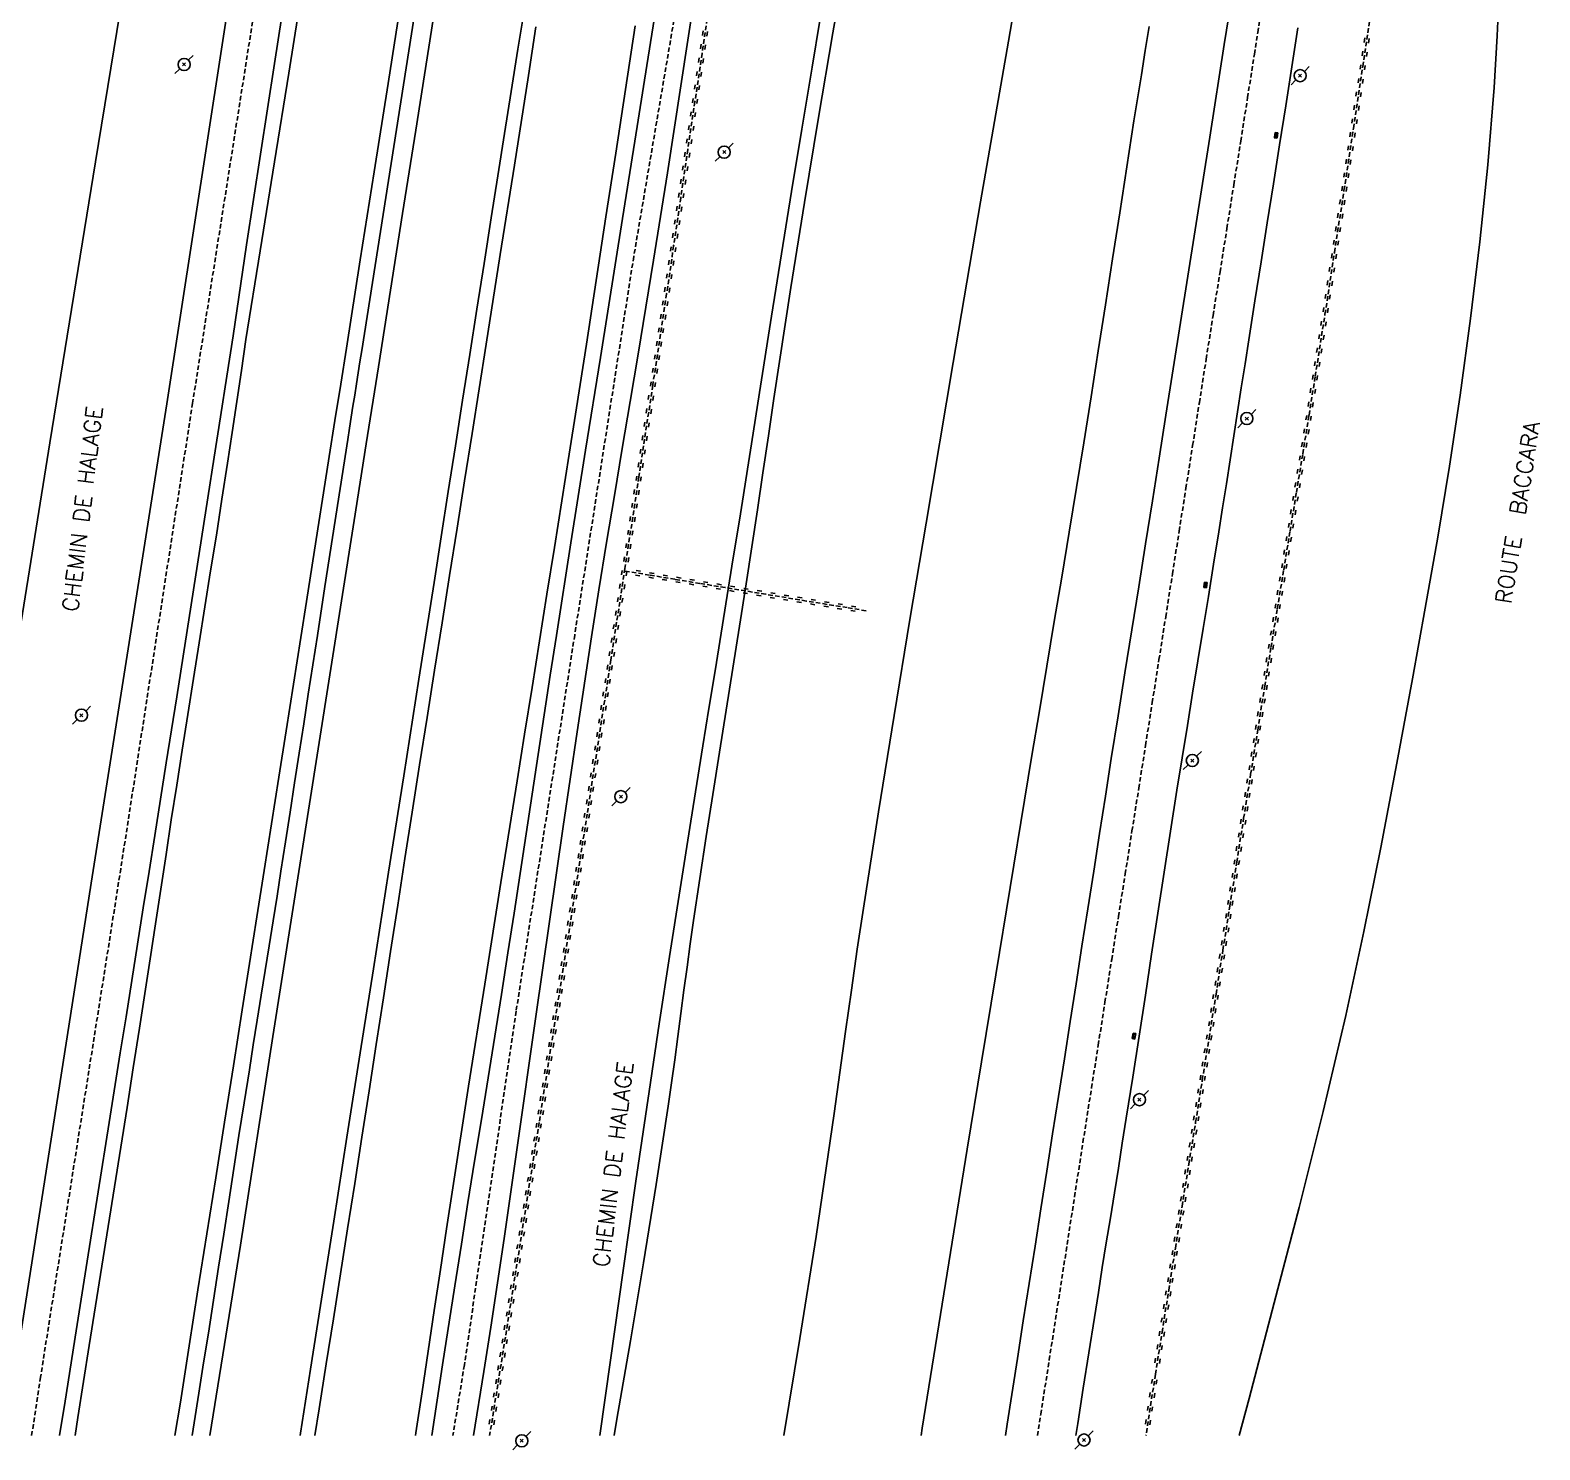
# Model space of a CAD drawing. Header units: millimetres. Extents: x 139000 to 140000, y 142998 to 144000.
# Drawn here: x 139558.8 to 139724.8, y 142998.4 to 143154.5 of the extents above; entities that cross this region are included whole.
import ezdxf

# ---------------------------------------------------------------- set-up
doc = ezdxf.new("R2010")
doc.units = ezdxf.units.MM
doc.linetypes.add('DASHED', pattern=[0.75, 0.5, -0.25])
doc.layers.get('0').update_dxf_attribs({"linetype": 'CONTINUOUS'})
for name, color, linetype in [('W0001', 6, 'DASHED'), ('W0008', 7, 'CONTINUOUS'), ('W0211', 2, 'CONTINUOUS'), ('W0214', 2, 'CONTINUOUS'), ('W0220', 5, 'DASHED'), ('W0333', 7, 'CONTINUOUS'), ('W0401', 7, 'CONTINUOUS'), ('W0473', 7, 'CONTINUOUS'), ('W0700', 7, 'CONTINUOUS'), ('W0989', 7, 'CONTINUOUS')]:
    doc.layers.add(name, color=color, linetype=linetype)
doc.styles.get("Standard").update_dxf_attribs({"font": 'romans.shx', "width": 0.85})

# ---------------------------------------------------------------- blocks, each defined once
blk = doc.blocks.new('T473')
for p, q in [((-0.166667, 0.166667), (0.166667, -0.166667)), ((-0.166667, -0.166667), (0.166667, 0.166667)), ((0.500001, 0.500001), (1.000002, 1.000002)), ((-1.000002, -1.000002), (-0.500001, -0.500001))]:
    blk.add_line(p, q)
blk.add_ellipse((0, 0), major_axis=(0.471405, 0.471405), ratio=1, start_param=5.4977871438, end_param=11.780972451)
blk = doc.blocks.new('T401')
for p, q in [((-0.3, 0.3), (0, 0.3)), ((-0.3, -0.25), (-0.3, 0.3)), ((-0.3, 0.15), (0, 0.15)), ((-0.3, 0), (0, 0)), ((0, 0.3), (0, -0.25)), ((-0.3, -0.15), (0, -0.15)), ((-0.3, -0.25), (-0.3, -0.3)), ((-0.3, -0.3), (0, -0.3)), ((0, -0.3), (0, -0.25))]:
    blk.add_line(p, q)
blk = doc.blocks.new('t220o')
at = {"color": 0, "linetype": 'Continuous'}
for p, q in [((-0.25, 0.25), (0.25, 0.25)), ((-0.25, -0.25), (0.25, -0.25))]:
    blk.add_line(p, q, dxfattribs=at)

msp = doc.modelspace()

# ---------------------------------------------------------------- linework, layer by layer
at = {"layer": 'W0001'}
for points in [[(139585.69, 143171), (139584.2, 143161.4), (139576.68, 143113.55), (139568.78, 143062.33), (139559.96, 143006.44), (139558.98, 143000)], [(139632.16, 143171), (139631.86, 143168.93), (139625.18, 143129.65), (139618.69, 143088.03), (139612.25, 143046.66), (139606.56, 143007.78), (139605.3, 143000)], [(139669.57, 143000), (139669.94, 143002.35), (139670.86, 143008.33), (139671.79, 143014.31), (139672.72, 143020.29), (139673.64, 143026.27), (139674.57, 143032.25), (139675.51, 143038.23), (139676.25, 143042.94), (139676.99, 143047.65), (139677.73, 143052.36), (139678.47, 143057.07), (139679.22, 143061.78), (139679.96, 143066.49), (139680.71, 143071.19), (139681.45, 143075.9), (139682.19, 143080.62), (139682.93, 143085.33), (139683.67, 143090.04), (139684.41, 143094.75), (139685.15, 143099.47), (139685.89, 143104.18), (139686.63, 143108.89), (139687.37, 143113.6), (139688.12, 143118.39), (139688.88, 143123.18), (139689.64, 143127.97), (139690.4, 143132.76), (139691.16, 143137.55), (139691.92, 143142.34), (139692.67, 143147.13), (139693.42, 143151.92), (139693.79, 143154.3), (139694.15, 143156.69)]]:
    msp.add_lwpolyline(points, dxfattribs=at)
at = {"layer": 'W0008'}
for points in [[(139582.77, 143171), (139581.29, 143161.78), (139573.85, 143113.48), (139565.64, 143061.44), (139557.05, 143006.59), (139556.01, 143000)], [(139607.56, 143000), (139608.71, 143007.06), (139609.48, 143011.93), (139610.21, 143016.8), (139610.93, 143021.68), (139611.63, 143026.56), (139612.32, 143031.44), (139613.01, 143036.32), (139613.71, 143041.2), (139614.42, 143046.08), (139615.93, 143056.52), (139617.43, 143066.97), (139618.95, 143077.41), (139620.53, 143087.84), (139621.35, 143093.02), (139622.19, 143098.2), (139623.05, 143103.38), (139623.92, 143108.56), (139624.79, 143113.73), (139625.66, 143118.91), (139626.52, 143124.09), (139627.36, 143129.27), (139628.88, 143138.85), (139630.36, 143148.44), (139631.84, 143158.03)], [(139666.04, 143000), (139666.24, 143001.27), (139667.37, 143008.5), (139668.01, 143012.61), (139668.66, 143016.73), (139669.3, 143020.84), (139669.95, 143024.96), (139670.59, 143029.08), (139671.24, 143033.19), (139671.89, 143037.31), (139672.53, 143041.42), (139673.18, 143045.55), (139673.82, 143049.68), (139674.46, 143053.81), (139675.11, 143057.94), (139675.75, 143062.07), (139676.4, 143066.2), (139677.04, 143070.32), (139677.69, 143074.45), (139678.44, 143079.17), (139679.19, 143083.89), (139679.94, 143088.62), (139680.7, 143093.34), (139681.45, 143098.06), (139682.2, 143102.78), (139682.96, 143107.5), (139683.7, 143112.22), (139685.31, 143122.41), (139686.92, 143132.59), (139688.52, 143142.78), (139690.11, 143152.97), (139690.82, 143157.47)], [(139673.79, 143000), (139674, 143001.33), (139674.61, 143005.23), (139675.22, 143009.12), (139675.83, 143013.01), (139676.27, 143015.74), (139676.7, 143018.48), (139677.14, 143021.22), (139677.59, 143023.95), (139678.03, 143026.69), (139678.47, 143029.42), (139678.9, 143032.16), (139679.33, 143034.9), (139680.04, 143039.41), (139680.74, 143043.92), (139681.43, 143048.43), (139682.12, 143052.94), (139682.81, 143057.45), (139683.5, 143061.96), (139684.2, 143066.47), (139684.91, 143070.98), (139685.47, 143074.53), (139686.05, 143078.09), (139686.63, 143081.64), (139687.21, 143085.19), (139687.79, 143088.74), (139688.36, 143092.29), (139688.94, 143095.84), (139689.51, 143099.39), (139689.93, 143102.03), (139690.34, 143104.67), (139690.75, 143107.3), (139691.16, 143109.94), (139691.57, 143112.58), (139691.98, 143115.22), (139692.39, 143117.85), (139692.8, 143120.49), (139693.48, 143124.78), (139694.15, 143129.07), (139694.83, 143133.36), (139695.51, 143137.65), (139696.19, 143141.94), (139696.86, 143146.23), (139697.53, 143150.53), (139698.2, 143154.82)]]:
    msp.add_lwpolyline(points, dxfattribs=at)
at = {"layer": 'W0211'}
for points in [[(139571.05, 143171), (139566.02, 143140.09), (139560.98, 143109.18), (139556.02, 143078.26), (139551.22, 143047.31), (139550.15, 143040.17), (139549.12, 143033.02), (139548.12, 143025.87), (139547.13, 143018.71), (139546.14, 143011.56), (139545.13, 143004.4), (139544.5, 143000)], [(139691.76, 143000), (139692.85, 143004.08), (139695.6, 143014.59), (139698.34, 143025.1), (139700.99, 143035.63), (139703.47, 143046.21), (139705.46, 143055.43), (139707.32, 143064.69), (139709.08, 143073.96), (139710.79, 143083.24), (139712.21, 143091.01), (139713.58, 143098.79), (139714.88, 143106.59), (139716.05, 143114.41), (139717.18, 143122.84), (139718.2, 143131.29), (139719.09, 143139.76), (139719.79, 143148.24), (139720.13, 143153.92), (139720.37, 143159.62), (139720.52, 143165.31), (139720.63, 143171)], [(139621.45, 143000), (139622.61, 143008.31), (139624, 143018.16), (139625.42, 143028), (139626.87, 143037.84), (139627.99, 143045.27), (139629.13, 143052.7), (139630.29, 143060.13), (139631.46, 143067.56), (139632.12, 143071.7), (139632.78, 143075.84), (139633.45, 143079.97), (139634.12, 143084.11), (139634.8, 143088.25), (139635.47, 143092.38), (139636.13, 143096.52), (139636.8, 143100.66), (139637.24, 143103.46), (139637.68, 143106.27), (139638.12, 143109.08), (139638.56, 143111.89), (139639, 143114.69), (139639.44, 143117.5), (139639.88, 143120.31), (139640.33, 143123.11), (139641.43, 143129.96), (139642.54, 143136.8), (139643.66, 143143.65), (139644.79, 143150.49), (139645.63, 143155.62)], [(139656.79, 143000), (139656.91, 143000.81), (139658.55, 143011.04), (139660.19, 143021.26), (139661.84, 143031.49), (139663.4, 143041.09), (139664.98, 143050.68), (139666.57, 143060.27), (139668.15, 143069.87), (139668.96, 143074.78), (139669.78, 143079.69), (139670.6, 143084.6), (139671.42, 143089.51), (139672.24, 143094.42), (139673.05, 143099.34), (139673.86, 143104.25), (139674.66, 143109.16), (139675.46, 143114.22), (139676.26, 143119.28), (139677.04, 143124.33), (139677.83, 143129.39), (139678.61, 143134.45), (139679.39, 143139.51), (139680.18, 143144.57), (139680.99, 143149.63), (139681.41, 143152.3), (139681.84, 143154.97)]]:
    msp.add_lwpolyline(points, dxfattribs=at)
at = {"layer": 'W0214'}
for points in [[(139669.44, 143171), (139666.37, 143153.34), (139663.32, 143135.68), (139660.3, 143118.01), (139657.32, 143100.34), (139655.55, 143089.76), (139653.81, 143079.18), (139652.1, 143068.6), (139650.44, 143058), (139649.76, 143053.49), (139649.11, 143048.98), (139648.47, 143044.46), (139647.84, 143039.95), (139647.21, 143035.43), (139646.57, 143030.92), (139645.91, 143026.41), (139645.22, 143021.9), (139643.44, 143010.69), (139641.67, 143000)], [(139648.73, 143163.56), (139647.07, 143154.25), (139645.49, 143144.93), (139643.96, 143135.6), (139642.47, 143126.27), (139641.83, 143122.19), (139641.2, 143118.12), (139640.59, 143114.04), (139639.98, 143109.96), (139639.38, 143105.89), (139638.77, 143101.81), (139638.16, 143097.73), (139637.54, 143093.66), (139636.82, 143089.03), (139636.09, 143084.4), (139635.35, 143079.77), (139634.61, 143075.15), (139633.87, 143070.52), (139633.15, 143065.89), (139632.44, 143061.26), (139631.75, 143056.63), (139631.39, 143054.08), (139631.04, 143051.53), (139630.7, 143048.98), (139630.37, 143046.43), (139630.04, 143043.88), (139629.7, 143041.33), (139629.35, 143038.79), (139628.98, 143036.24), (139627.65, 143027.62), (139626.27, 143019.01), (139624.82, 143010.41), (139623.32, 143001.82)], [(139623.32, 143001.82), (139623.03, 143000)]]:
    msp.add_lwpolyline(points, dxfattribs=at)
at = {"layer": 'W0220'}
for points in [[(139635.53, 143171), (139635.41, 143170.21), (139635.29, 143169.42), (139635.17, 143168.63), (139635.05, 143167.84), (139634.25, 143162.56), (139633.47, 143157.27), (139632.69, 143151.99), (139631.91, 143146.7), (139631.13, 143141.42), (139630.36, 143136.13), (139629.57, 143130.84), (139628.79, 143125.56), (139627.27, 143115.5), (139625.75, 143105.43), (139624.21, 143095.37), (139622.67, 143085.31), (139620.06, 143068.35), (139617.43, 143051.39), (139614.78, 143034.43), (139612.12, 143017.48), (139610.59, 143007.83), (139609.34, 143000)], [(139682.54, 143006.75), (139683.27, 143011.38), (139684, 143016), (139684.73, 143020.62), (139685.47, 143025.24), (139686.21, 143029.86), (139686.96, 143034.48), (139687.69, 143039.1), (139688.43, 143043.72), (139689.2, 143048.55), (139689.96, 143053.39), (139690.72, 143058.23), (139691.48, 143063.06), (139692.24, 143067.9), (139693.01, 143072.73), (139693.78, 143077.57), (139694.55, 143082.4), (139695.24, 143086.67), (139695.94, 143090.93), (139696.64, 143095.19), (139697.34, 143099.45), (139698.04, 143103.71), (139698.74, 143107.97), (139699.43, 143112.23), (139700.11, 143116.5), (139701.18, 143123.31), (139702.23, 143130.12), (139703.27, 143136.93), (139704.31, 143143.75), (139705.34, 143150.56), (139706.37, 143157.38)], [(139650.72, 143090.71), (139648.65, 143091.05), (139644.17, 143091.78), (139639.7, 143092.52), (139635.23, 143093.26), (139632.46, 143093.71), (139629.7, 143094.17), (139626.93, 143094.63), (139624.17, 143095.08)], [(139682.54, 143006.75), (139681.49, 143000)]]:
    msp.add_lwpolyline(points, dxfattribs=at)
at = {"layer": 'W0333'}
for points in [[(139605.51, 143171), (139604.08, 143161.85), (139602.65, 143152.7), (139601.21, 143143.55), (139599.77, 143134.4), (139598.44, 143125.96), (139597.11, 143117.52), (139595.78, 143109.08), (139594.45, 143100.64)], [(139578.57, 143000), (139581.95, 143020.95), (139585.5, 143043.88), (139590.47, 143075.52), (139594.45, 143100.64)]]:
    msp.add_lwpolyline(points, dxfattribs=at)
at = {"layer": 'W0700'}
for points in [[(139588.79, 143171), (139588.39, 143168.47), (139587.99, 143165.94), (139587.6, 143163.4), (139587.21, 143160.87), (139585.67, 143150.89), (139584.13, 143140.92), (139582.62, 143130.94), (139581.13, 143120.95)], [(139582.53, 143120.54), (139584.11, 143130.3), (139585.68, 143140.06), (139587.25, 143149.83), (139588.8, 143159.59), (139589.25, 143162.44), (139589.7, 143165.29), (139590.15, 143168.15), (139590.6, 143171)], [(139601.65, 143171), (139601.16, 143167.84), (139600.67, 143164.68), (139600.18, 143161.52), (139599.69, 143158.36), (139598.17, 143148.67), (139596.65, 143138.98), (139595.12, 143129.29), (139593.59, 143119.6)], [(139595.27, 143119.31), (139603.39, 143171)], [(139602.98, 143000), (139604.17, 143007.77), (139605.51, 143016.47), (139606.23, 143021.05), (139606.95, 143025.63), (139607.69, 143030.2), (139608.43, 143034.78), (139609.17, 143039.35), (139609.9, 143043.92), (139610.63, 143048.5), (139611.35, 143053.08), (139612.03, 143057.44), (139612.7, 143061.8), (139613.36, 143066.17), (139614.02, 143070.54), (139614.68, 143074.9), (139615.34, 143079.27), (139616.01, 143083.63), (139616.68, 143087.99), (139618.28, 143098.19), (139619.89, 143108.38), (139621.51, 143118.57), (139623.13, 143128.76), (139623.93, 143133.83), (139624.74, 143138.9), (139625.54, 143143.97), (139626.35, 143149.04), (139627.16, 143154.1), (139627.96, 143159.17)], [(139613.19, 143157.09), (139612.45, 143152.46), (139611.72, 143147.82), (139610.98, 143143.19), (139610.24, 143138.55), (139609.51, 143133.91), (139608.72, 143128.9), (139607.94, 143123.89), (139607.15, 143118.87), (139606.36, 143113.86), (139605.58, 143108.84), (139604.79, 143103.83), (139604.01, 143098.82), (139603.22, 143093.8), (139601.56, 143083.19), (139599.89, 143072.57), (139598.22, 143061.96), (139596.55, 143051.35), (139595.1, 143042.09), (139593.64, 143032.84), (139592.19, 143023.58), (139590.73, 143014.33)], [(139590.13, 143000), (139590.6, 143002.96), (139591.38, 143007.91), (139592.16, 143012.86), (139592.94, 143017.81), (139593.72, 143022.76), (139594.5, 143027.71), (139595.29, 143032.81), (139596.08, 143037.92), (139596.87, 143043.02), (139597.66, 143048.13), (139598.45, 143053.24), (139599.24, 143058.34), (139600.03, 143063.45), (139600.83, 143068.55), (139601.64, 143073.76), (139602.46, 143078.97), (139603.29, 143084.17), (139604.11, 143089.38), (139604.93, 143094.58), (139605.76, 143099.79), (139606.58, 143105), (139607.4, 143110.2), (139608.96, 143120.04), (139610.51, 143129.88), (139612.06, 143139.72), (139613.6, 143149.56), (139614.43, 143154.92)], [(139625.35, 143155.01), (139624.27, 143148.02), (139623.2, 143141.02), (139622.13, 143134.02), (139621.06, 143127.03), (139619.98, 143120.03), (139618.89, 143113.04), (139618.09, 143107.91), (139617.27, 143102.78), (139616.46, 143097.65), (139615.64, 143092.52), (139614.82, 143087.39), (139614, 143082.26), (139613.18, 143077.14), (139612.36, 143072.01), (139610.58, 143060.82), (139608.8, 143049.63), (139607.03, 143038.43), (139605.29, 143027.24), (139604.6, 143022.75), (139603.92, 143018.27), (139603.25, 143013.78), (139602.58, 143009.29), (139601.91, 143004.81), (139601.24, 143000.32), (139601.19, 143000)], [(139581.13, 143120.95), (139580.44, 143116.49), (139579.74, 143112.04), (139579.04, 143107.58), (139578.35, 143103.12), (139577.21, 143095.83), (139576.07, 143088.55), (139574.94, 143081.26), (139573.79, 143073.98), (139573.16, 143069.99), (139572.53, 143066), (139571.9, 143062.02), (139571.26, 143058.03), (139570.63, 143054.04), (139570, 143050.06), (139569.36, 143046.07), (139568.73, 143042.08), (139567.52, 143034.45), (139566.3, 143026.81), (139565.09, 143019.17), (139563.88, 143011.54), (139562.66, 143003.8), (139562.06, 143000)], [(139563.75, 143000), (139564.07, 143001.99), (139565.32, 143009.93), (139566.01, 143014.29), (139566.7, 143018.65), (139567.39, 143023.01), (139568.09, 143027.37), (139568.78, 143031.73), (139569.47, 143036.09), (139570.15, 143040.45), (139570.84, 143044.82), (139571.43, 143048.63), (139572.01, 143052.45), (139572.6, 143056.27), (139573.18, 143060.09), (139573.76, 143063.91), (139574.34, 143067.72), (139574.93, 143071.54), (139575.52, 143075.36), (139576.14, 143079.3), (139576.77, 143083.25), (139577.4, 143087.19), (139578.03, 143091.14), (139578.66, 143095.08), (139579.29, 143099.02), (139579.91, 143102.97), (139580.52, 143106.92), (139581.04, 143110.32), (139581.54, 143113.73), (139582.04, 143117.13), (139582.53, 143120.54)], [(139593.59, 143119.6), (139592.96, 143115.62), (139592.33, 143111.64), (139591.71, 143107.66), (139591.08, 143103.68), (139590.45, 143099.7), (139589.83, 143095.72), (139589.2, 143091.73), (139588.57, 143087.75), (139587.77, 143082.64), (139586.96, 143077.52), (139586.16, 143072.4), (139585.35, 143067.28), (139584.55, 143062.16), (139583.74, 143057.05), (139582.94, 143051.93), (139582.13, 143046.81), (139581.16, 143040.65), (139580.19, 143034.49), (139579.22, 143028.34), (139578.24, 143022.18), (139577.27, 143016.02), (139576.3, 143009.86), (139575.33, 143003.7), (139574.74, 143000)], [(139576.64, 143000), (139576.86, 143001.4), (139577.37, 143004.69), (139577.89, 143007.99), (139578.41, 143011.28), (139578.97, 143014.9), (139579.53, 143018.52), (139580.1, 143022.14), (139580.66, 143025.76), (139581.22, 143029.38), (139581.78, 143033), (139582.35, 143036.61), (139582.92, 143040.23), (139583.35, 143042.96), (139583.78, 143045.69), (139584.22, 143048.42), (139584.65, 143051.15), (139585.09, 143053.88), (139585.52, 143056.61), (139585.96, 143059.34), (139586.39, 143062.08), (139586.89, 143065.31), (139587.4, 143068.55), (139587.9, 143071.79), (139588.4, 143075.04), (139588.9, 143078.28), (139589.4, 143081.52), (139589.9, 143084.76), (139590.4, 143088), (139591.23, 143093.39), (139592.07, 143098.78), (139592.9, 143104.16), (139593.74, 143109.55), (139593.93, 143110.77), (139594.12, 143111.99), (139594.31, 143113.21), (139594.5, 143114.43), (139594.69, 143115.65), (139594.88, 143116.87), (139595.07, 143118.09), (139595.27, 143119.31)], [(139590.73, 143014.33), (139589.64, 143007.31), (139588.55, 143000.29), (139588.51, 143000)]]:
    msp.add_lwpolyline(points, dxfattribs=at)

# ---------------------------------------------------------------- block references
at = {"layer": 'W0220'}
for p, rotation in [((139632.79, 143152.71), 261.6031954703734), ((139633.01, 143154.19), 261.6031954703734), ((139705.77, 143153.42), 81.36714545490582), ((139632.57, 143151.22), 261.6434754906787), ((139705.55, 143151.94), 81.36714545490582), ((139632.36, 143149.74), 261.6434754906787), ((139705.32, 143150.46), 81.40429699842782), ((139632.14, 143148.26), 261.6434754906787), ((139705.1, 143148.97), 81.40429699842782), ((139631.92, 143146.77), 261.6434754906787), ((139704.65, 143146.01), 81.40429699842782), ((139704.87, 143147.49), 81.40429699842782), ((139631.7, 143145.29), 261.6525426820386), ((139704.42, 143144.52), 81.40429699842782), ((139631.49, 143143.8), 261.6525426820386), ((139704.2, 143143.04), 81.38924560772635), ((139631.27, 143142.32), 261.6525426820386), ((139703.98, 143141.56), 81.38924560772635), ((139630.83, 143139.35), 261.6303969845227), ((139631.05, 143140.84), 261.6303969845227), ((139703.75, 143140.08), 81.38924560772635), ((139630.61, 143137.87), 261.6303969845227), ((139703.53, 143138.59), 81.38924560772635), ((139630.39, 143136.38), 261.6303969845227), ((139703.3, 143137.11), 81.38924560772635), ((139630.17, 143134.9), 261.5827444095613), ((139703.08, 143135.63), 81.32199156206484), ((139629.96, 143133.42), 261.5827444095613), ((139702.85, 143134.14), 81.32199156206484), ((139629.74, 143131.93), 261.5827444095613), ((139702.4, 143131.18), 81.32199156206484), ((139702.62, 143132.66), 81.32199156206484), ((139629.52, 143130.45), 261.5095850114741), ((139702.17, 143129.7), 81.21207171756629), ((139629.29, 143128.97), 261.5095850114741), ((139701.94, 143128.21), 81.21207171756629), ((139629.07, 143127.48), 261.5095850114741), ((139701.71, 143126.73), 81.21207171756629), ((139628.63, 143124.51), 261.4393388016471), ((139628.85, 143126), 261.5095850114741), ((139701.48, 143125.25), 81.21207171756629), ((139628.41, 143123.03), 261.4393388016471), ((139701.25, 143123.77), 81.21207171756629), ((139628.18, 143121.55), 261.4393388016471), ((139701.02, 143122.28), 81.05948642953135), ((139627.96, 143120.06), 261.4393388016471), ((139700.79, 143120.8), 81.05948642953135), ((139627.74, 143118.58), 261.4393388016471), ((139700.32, 143117.84), 81.05948642953135), ((139700.55, 143119.32), 81.05948642953135), ((139627.51, 143117.1), 261.4393388016471), ((139700.09, 143116.36), 80.90834225433633), ((139627.29, 143115.61), 261.4393388016471), ((139699.85, 143114.88), 80.90834225433633), ((139627.06, 143114.13), 261.38399701449), ((139699.61, 143113.39), 80.90834225433633), ((139626.61, 143111.17), 261.38399701449), ((139626.84, 143112.65), 261.38399701449), ((139699.38, 143111.91), 80.79004361931528), ((139626.39, 143109.68), 261.38399701449), ((139699.14, 143110.43), 80.79004361931528), ((139626.17, 143108.2), 261.38399701449), ((139698.9, 143108.95), 80.79004361931528), ((139625.94, 143106.72), 261.38399701449), ((139698.66, 143107.47), 80.70489674030193), ((139625.72, 143105.23), 261.3320978214228), ((139698.17, 143104.51), 80.70489674030193), ((139698.41, 143105.99), 80.70489674030193), ((139625.49, 143103.75), 261.3320978214228), ((139697.93, 143103.03), 80.65290178258036), ((139625.26, 143102.27), 261.3320978214228), ((139697.68, 143101.55), 80.65290178258036), ((139625.04, 143100.78), 261.3320978214228), ((139697.44, 143100.07), 80.65290178258036), ((139624.81, 143099.3), 261.3320978214228), ((139697.2, 143098.59), 80.64034069537033), ((139624.36, 143096.34), 261.3320978214228), ((139624.59, 143097.82), 261.3320978214228), ((139696.95, 143097.11), 80.64034069537033), ((139624.13, 143094.85), 261.2836412239557), ((139625.65, 143094.84), 170.5801050923783), ((139627.13, 143094.59), 170.595519045107), ((139696.71, 143095.63), 80.64034069537033), ((139623.91, 143093.37), 261.2836412239557), ((139628.61, 143094.35), 170.595519045107), ((139630.09, 143094.1), 170.6109347817147), ((139631.57, 143093.86), 170.6109347817147), ((139633.05, 143093.61), 170.6263523048839), ((139634.53, 143093.37), 170.6263523048839), ((139636.01, 143093.13), 170.6417737361824), ((139637.49, 143092.88), 170.6417737361824), ((139696.47, 143094.15), 80.66721361506796), ((139623.68, 143091.89), 261.2836412239557), ((139638.97, 143092.64), 170.6417737361824), ((139640.45, 143092.39), 170.6571997389035), ((139641.93, 143092.15), 170.6571997389035), ((139643.41, 143091.91), 170.6571997389035), ((139644.89, 143091.66), 170.6726291360652), ((139646.37, 143091.42), 170.6726291360652), ((139695.98, 143091.19), 80.66721361506796), ((139696.22, 143092.67), 80.66721361506796), ((139623.45, 143090.41), 261.2836412239557), ((139647.85, 143091.18), 170.6726291360652), ((139649.33, 143090.94), 170.6880619270438), ((139695.74, 143089.71), 80.72723882024981), ((139623.22, 143088.92), 261.2836412239557), ((139695.49, 143088.23), 80.72723882024981), ((139623, 143087.44), 261.2836412239557), ((139695.25, 143086.75), 80.72723882024981), ((139622.77, 143085.96), 261.2836412239557), ((139695.01, 143085.27), 80.82041619512225), ((139622.31, 143082.99), 261.2388374467139), ((139622.54, 143084.47), 261.2388374467139), ((139694.77, 143083.79), 80.82041619512225), ((139622.08, 143081.51), 261.2388374467139), ((139694.54, 143082.31), 80.90725322740774), ((139621.86, 143080.03), 261.2388374467139), ((139694.3, 143080.83), 80.90725322740774), ((139621.63, 143078.54), 261.2388374467139), ((139694.06, 143079.34), 80.90725322740774), ((139621.4, 143077.06), 261.2388374467139), ((139693.59, 143076.38), 80.96778818054041), ((139693.82, 143077.86), 80.90725322740774), ((139621.17, 143075.58), 261.2388374467139), ((139693.35, 143074.9), 80.96778818054041), ((139620.94, 143074.1), 261.2388374467139), ((139693.12, 143073.42), 80.96778818054041), ((139620.71, 143072.61), 261.2388374467139), ((139692.88, 143071.94), 81.01328336931432), ((139620.26, 143069.65), 261.2388374467139), ((139620.48, 143071.13), 261.2388374467139), ((139692.65, 143070.46), 81.01328336931432), ((139620.03, 143068.17), 261.1925618386936), ((139692.41, 143068.97), 81.01328336931432), ((139619.8, 143066.68), 261.1925618386936), ((139692.18, 143067.49), 81.04373877523265), ((139619.57, 143065.2), 261.1925618386936), ((139691.95, 143066.01), 81.04373877523265), ((139619.34, 143063.72), 261.1925618386936), ((139691.48, 143063.05), 81.05663924297944), ((139691.71, 143064.53), 81.04373877523265), ((139619.11, 143062.24), 261.1925618386936), ((139691.25, 143061.57), 81.05663924297944), ((139618.88, 143060.76), 261.1925618386936), ((139691.01, 143060.08), 81.05663924297944), ((139618.65, 143059.27), 261.1925618386936), ((139690.78, 143058.6), 81.05663924297944), ((139618.42, 143057.79), 261.1925618386936), ((139690.55, 143057.12), 81.05198474401422), ((139617.96, 143054.83), 261.1925618386936), ((139618.19, 143056.31), 261.1925618386936), ((139690.31, 143055.64), 81.05198474401422), ((139617.73, 143053.34), 261.1925618386936), ((139690.08, 143054.16), 81.05198474401422), ((139617.5, 143051.86), 261.1925618386936), ((139689.85, 143052.68), 81.0322903861698), ((139617.27, 143050.38), 261.1373568307178), ((139689.38, 143049.71), 81.0322903861698), ((139689.61, 143051.19), 81.0322903861698), ((139617.04, 143048.9), 261.1373568307178), ((139689.14, 143048.23), 80.9975561785109), ((139616.81, 143047.42), 261.1373568307178), ((139688.91, 143046.75), 80.9975561785109), ((139616.58, 143045.93), 261.1373568307178), ((139688.68, 143045.27), 80.9975561785109), ((139616.35, 143044.45), 261.1373568307178), ((139688.44, 143043.79), 80.9975561785109), ((139615.88, 143041.49), 261.1373568307178), ((139616.12, 143042.97), 261.1373568307178), ((139688.2, 143042.3), 80.95403282239315), ((139615.65, 143040.01), 261.1373568307178), ((139687.97, 143040.82), 80.95403282239315), ((139615.42, 143038.52), 261.1373568307178), ((139687.73, 143039.34), 80.95403282239315), ((139615.19, 143037.04), 261.1373568307178), ((139687.5, 143037.86), 80.91500906431344), ((139614.96, 143035.56), 261.1373568307178), ((139687.02, 143034.9), 80.91500906431344), ((139687.26, 143036.38), 80.91500906431344), ((139614.73, 143034.08), 261.073222430944), ((139686.79, 143033.42), 80.89302732731994), ((139614.5, 143032.59), 261.073222430944), ((139686.55, 143031.94), 80.89302732731994), ((139614.26, 143031.11), 261.073222430944), ((139686.31, 143030.45), 80.89302732731994), ((139613.8, 143028.15), 261.073222430944), ((139614.03, 143029.63), 261.073222430944), ((139686.07, 143028.97), 80.88808762320846), ((139613.56, 143026.67), 261.073222430944), ((139685.84, 143027.49), 80.88808762320846), ((139613.33, 143025.19), 261.073222430944), ((139685.6, 143026.01), 80.88808762320846), ((139613.1, 143023.7), 261.073222430944), ((139685.36, 143024.53), 80.90448412087437), ((139612.87, 143022.22), 261.073222430944), ((139684.89, 143021.57), 80.90448412087437), ((139685.12, 143023.05), 80.90448412087437), ((139612.63, 143020.74), 261.073222430944), ((139684.65, 143020.09), 80.94221677103776), ((139612.4, 143019.26), 261.073222430944), ((139684.41, 143018.61), 80.94221677103776), ((139612.17, 143017.78), 261.073222430944), ((139684.18, 143017.12), 80.94221677103776), ((139611.93, 143016.3), 260.9947870925878), ((139683.94, 143015.64), 80.99699132165699), ((139611.46, 143013.33), 260.9947870925878), ((139611.7, 143014.81), 260.9947870925878), ((139683.71, 143014.16), 80.99699132165699), ((139611.23, 143011.85), 260.9947870925878), ((139683.47, 143012.68), 80.99699132165699), ((139610.99, 143010.37), 260.9947870925878), ((139683.24, 143011.2), 81.06880774509004), ((139610.76, 143008.89), 260.9947870925878), ((139682.77, 143008.23), 81.06880774509004), ((139683, 143009.72), 81.06880774509004), ((139610.52, 143007.41), 260.9202840088425), ((139610.29, 143005.92), 260.9202840088425), ((139682.41, 143005.93), 261.2059298475665), ((139610.05, 143004.44), 260.9202840088425), ((139682.18, 143004.45), 261.2059298475665), ((139609.81, 143002.96), 260.9202840088425), ((139681.95, 143002.96), 261.2059298475665), ((139609.58, 143001.48), 260.9202840088425), ((139681.72, 143001.48), 261.2059298475665)]:
    msp.add_blockref('t220o', p, dxfattribs=dict(at, rotation=rotation))
at = {"layer": 'W0401'}
for p, rotation in [((139695.95, 143142.97), 351.0510298003887), ((139688.19, 143093.52), 350.8015067683088), ((139680.33, 143043.91), 351.2481268617204)]:
    msp.add_blockref('T401', p, dxfattribs=dict(at, rotation=rotation))
at = {"layer": 'W0473'}
for p in [(139575.74, 143150.78), (139698.45, 143149.55), (139635.13, 143141.14), (139692.59, 143111.84), (139564.46, 143079.22), (139686.6, 143074.24), (139623.77, 143070.27), (139680.78, 143036.95), (139612.87, 142999.44), (139674.69, 142999.52)]:
    msp.add_blockref('T473', p, dxfattribs=at)

# ---------------------------------------------------------------- texts
at = {"layer": 'W0989'}
for s, rotation, p in [('CHEMIN DE HALAGE', 83.1385, (139564.07, 143090.52)), ('ROUTE  BACCARA   ', 80.9721, (139721.63, 143091.38)), ('CHEMIN DE HALAGE', 83.1385, (139622.43, 143018.45))]:
    msp.add_text(s, height=1.75, rotation=rotation, dxfattribs=at).set_placement(p)

doc.saveas('drawing.dxf')
